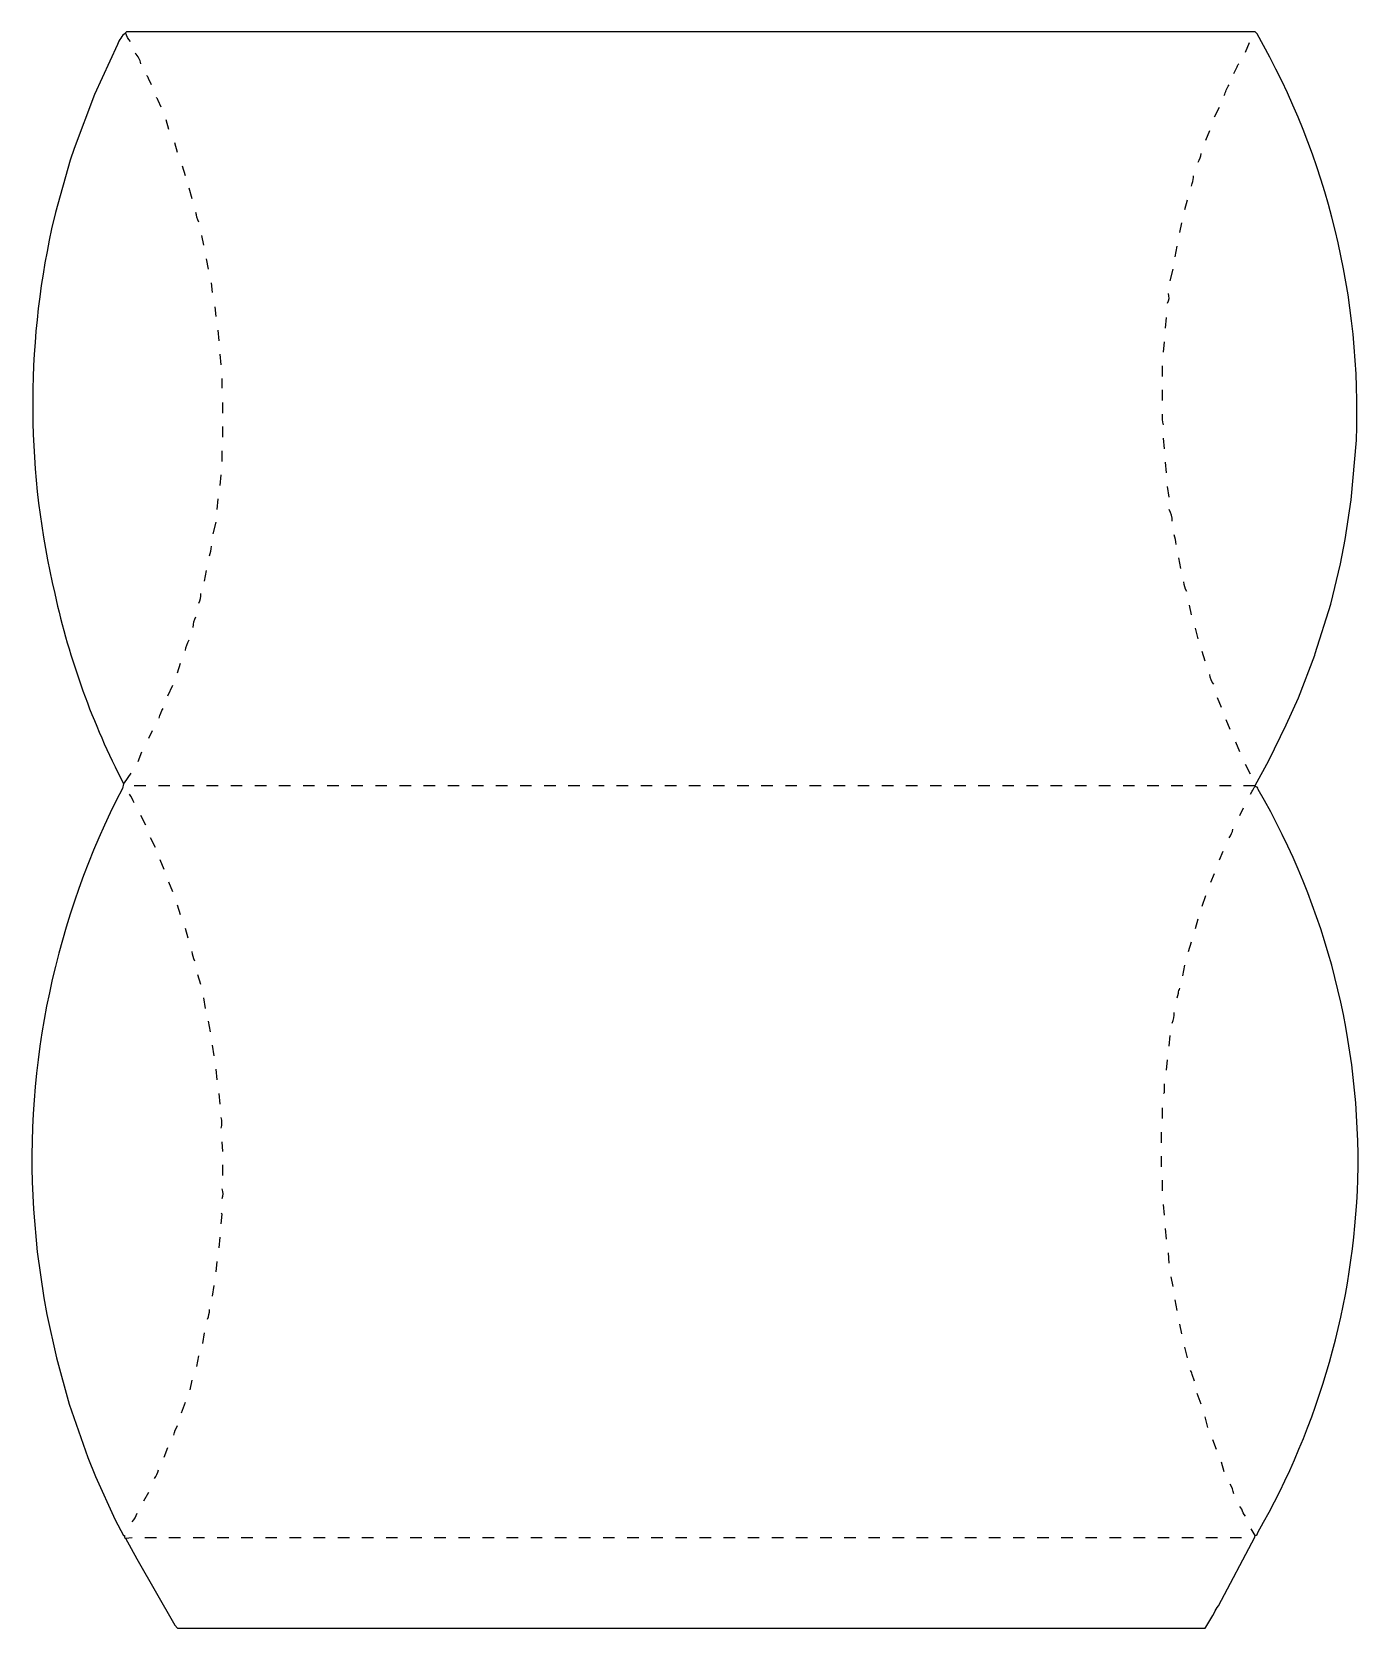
# Model space of a CAD drawing. Extents: x 71 to 1446, y 85 to 1739.
import ezdxf

# ---------------------------------------------------------------- set-up
doc = ezdxf.new("R2010")
doc.units = 0
doc.layers.get('0').update_dxf_attribs({"linetype": 'CONTINUOUS'})

msp = doc.modelspace()

# ---------------------------------------------------------------- linework, layer by layer
at = {"color": 250, "linetype": 'CONTINUOUS'}
for points in [[(1334, 949), (1335.8, 952.1, -0.089283), (1339, 957), (1339, 958), (1353, 984), (1371.2, 1020.9), (1383.8, 1049.1), (1400.7, 1093.1), (1401.3, 1094.9), (1417.3, 1145.9), (1427.384615, 1187.923077), (1432.384615, 1212.923077), (1438.560976, 1254.04878), (1444, 1316, 0.139522), (1341, 1737), (1339, 1739), (169, 1739), (168, 1738, 0.14598), (159.8, 1726.1), (135.8, 1674.1), (114.7, 1618.1), (110.7, 1606.1), (95.384615, 1551.923077), (91.384615, 1534.923077, 0.112323), (94.615385, 1156.923077, 0.065599), (166, 960), (164.8, 955.1, 0.135999), (72.538071, 518.967005), (76.439024, 475.04878), (83.405405, 427.067568), (86.405405, 410.067568), (96.352941, 365.088235), (109.7, 316.9), (128.8, 261.9), (136.8, 241.9), (157.2, 197.1), (166, 181), (167, 181), (167, 179), (168, 178), (179.769231, 156.846154), (219, 88), (222, 85), (1287, 85), (1288, 86), (1295.2, 97.9), (1296.8, 101.1, -0.067868), (1301, 108), (1338.7, 179.1), (1339, 181), (1335, 188)], [(173, 1729, -0.079474), (168, 1738)], [(184, 1706, 0.132025), (178, 1717)], [(1317, 1696), (1320.3, 1702.9, -0.089945), (1322, 1706)], [(195, 1684), (191.7, 1690.9, 0.089945), (190, 1694)], [(205, 1661), (201.7, 1667.9, 0.089945), (200, 1671)], [(1307, 1673, -0.082621), (1312, 1684)], [(1280, 1604, 0.085094), (1283, 1613)], [(1273, 1579), (1273.647059, 1582.088235, 0.092126), (1275, 1590)], [(244, 1542, -0.084895), (241, 1552)], [(1244, 1332, -0.079254), (1243, 1343)], [(255, 1196, 0.09779), (257, 1206)], [(1268, 1159, -0.084895), (1265, 1169)], [(244, 1147, 0.170128), (246, 1157)], [(238, 1122, -0.100044), (241, 1133)], [(230, 1098, -0.096994), (234, 1109)], [(1296, 1063, -0.126966), (1292, 1073)], [(203, 1028, -0.114006), (207, 1038)], [(177, 940, 0.070776), (172, 949)], [(1339, 181, 0.328798), (1341.8, 184.1, 0.122715), (1445.480059, 549.981536, 0.137745), (1342.2, 954.1, 0.429771), (1339, 957)], [(1312, 904, 0.099319), (1316, 913)], [(240, 776, -0.084895), (237, 786)], [(253, 405, 0.09779), (255, 415)], [(1276, 341), (1273.647059, 347.911765, 0.081676), (1272, 352)], [(218, 285, -0.081845), (222, 295)], [(198, 240, 0.099319), (202, 249)], [(1317, 224, 0.081845), (1313, 234)], [(175, 195, 0.09805), (180, 204)], [(1329, 201, -0.134848), (1325.2, 208.1), (1323, 211)]]:
    msp.add_lwpolyline(points, format="xyb", dxfattribs=at)
for points in [[(1329, 1718), (1333, 1728)], [(1297, 1651), (1302, 1661)], [(213, 1638), (210, 1648)], [(222, 1614), (219, 1624)], [(1288, 1627), (1292, 1637)], [(230, 1590), (227, 1600)], [(237, 1566), (234, 1577)], [(249, 1518), (247, 1528)], [(254, 1493), (252, 1504)], [(258, 1469), (257, 1479)], [(262, 1444), (261, 1454)], [(1243, 1382), (1243, 1393)], [(268, 1370), (268, 1380)], [(1243, 1357), (1243, 1368)], [(269, 1344), (269, 1355)], [(269, 1319), (269, 1330)], [(268, 1294), (268, 1305)], [(1247, 1282), (1246, 1293)], [(263, 1244), (264, 1255)], [(1262, 1183), (1260, 1194)], [(250, 1170), (252, 1181)], [(1273, 1135), (1271, 1145)], [(1280, 1110), (1277, 1121)], [(1287, 1087), (1284, 1097)], [(222, 1075), (225, 1085)], [(212, 1051), (217, 1062)], [(1304, 1039), (1300, 1049)], [(1313, 1016), (1309, 1026)], [(192, 1007), (196, 1015)], [(181, 983), (185, 993)], [(1323, 993), (1319, 1003)], [(1334, 970), (1329, 980)], [(166, 960), (167, 961), (174, 971)], [(189, 917), (184, 927)], [(1323, 927), (1327, 935)], [(199, 894), (194, 904)], [(208, 871), (204, 881)], [(1302, 881), (1306, 890)], [(1293, 858), (1297, 867)], [(217, 848), (213, 858)], [(1284, 833), (1288, 844)], [(225, 824), (222, 834)], [(1277, 810), (1280, 820)], [(233, 800), (230, 810)], [(1270, 786), (1273, 796)], [(246, 752), (243, 762)], [(1264, 761), (1266, 772)], [(251, 727), (249, 738)], [(1250, 688), (1251, 699)], [(263, 653), (262, 664)], [(1247, 663), (1248, 674)], [(1244, 639), (1245, 640), (1245, 649)], [(266, 628), (265, 639)], [(1243, 613), (1243, 624)], [(1242, 588), (1242, 599)], [(269, 554), (269, 565)], [(1242, 563), (1242, 574)], [(1245, 513), (1244, 524)], [(1247, 488), (1246, 499)], [(265, 479), (266, 490)], [(262, 454), (263, 465)], [(1254, 439), (1252, 449)], [(258, 429), (260, 440)], [(1258, 414), (1256, 425)], [(1263, 390), (1261, 400)], [(248, 380), (250, 391)], [(242, 356), (244, 367)], [(1269, 365), (1266, 376)], [(235, 332), (237, 342)], [(226, 308), (230, 319)], [(1283, 317), (1279, 328)], [(1290, 293), (1287, 304)], [(208, 262), (212, 272)], [(1299, 270), (1295, 280)], [(1307, 247), (1304, 257)], [(187, 217), (192, 226)]]:
    msp.add_lwpolyline(points, dxfattribs=at)
at = {"color": 27, "linetype": 'CONTINUOUS'}
for points in [[(1266, 1555), (1269, 1565)], [(1256, 1506), (1258, 1517)], [(1246, 1432), (1247, 1443)], [(1244, 1407), (1245, 1418)], [(267, 1394), (266, 1405)], [(1243, 538), (1243, 549)], [(1250, 463), (1249, 474)]]:
    msp.add_lwpolyline(points, dxfattribs=at)
at = {"color": 247, "linetype": 'CONTINUOUS'}
for points in [[(1261, 1531), (1263, 1541)], [(265, 1419), (264, 1430)], [(266, 1269), (267, 1280)], [(256, 703), (254, 714)]]:
    msp.add_lwpolyline(points, dxfattribs=at)
at = {"color": 237, "linetype": 'CONTINUOUS'}
for points in [[(1251, 1481), (1254, 1493)], [(1250, 1257), (1248, 1268)]]:
    msp.add_lwpolyline(points, dxfattribs=at)
at = {"color": 27, "linetype": 'CONTINUOUS'}
for points in [[(1248, 1458, 0.238593), (1249, 1468)], [(1253, 1232, 0.127284), (1250, 1244)], [(1253, 712, 0.106907), (1255, 723)]]:
    msp.add_lwpolyline(points, format="xyb", dxfattribs=at)
at = {"color": 197, "linetype": 'CONTINUOUS'}
for points in [[(1245, 1307), (1244, 1318)], [(259, 1219), (262, 1231)], [(260, 678), (258, 689)], [(267, 504), (268, 514), (267, 515)]]:
    msp.add_lwpolyline(points, dxfattribs=at)
at = {"color": 247, "linetype": 'CONTINUOUS'}
for points in [[(1257, 1208, 0.063906), (1255, 1218)], [(1258, 738), (1259.384615, 742.923077, -0.070651), (1261, 748)]]:
    msp.add_lwpolyline(points, format="xyb", dxfattribs=at)
at = {"color": 251, "linetype": 'CONTINUOUS'}
for points in [[(177, 958), (189, 958)], [(202, 958), (214, 958)], [(227, 958), (239, 958)], [(252, 958), (264, 958)], [(277, 958), (289, 958)], [(302, 958), (314, 958)], [(327, 958), (339, 958)], [(352, 958), (364, 958)], [(377, 958), (389, 958)], [(402, 958), (414, 958)], [(427, 958), (439, 958)], [(452, 958), (464, 958)], [(477, 958), (489, 958)], [(502, 958), (514, 958)], [(527, 958), (539, 958)], [(552, 958), (564, 958)], [(577, 958), (589, 958)], [(602, 958), (614, 958)], [(627, 958), (639, 958)], [(652, 958), (664, 958)], [(677, 958), (689, 958)], [(702, 958), (714, 958)], [(727, 958), (739, 958)], [(752, 958), (764, 958)], [(777, 958), (789, 958)], [(802, 958), (814, 958)], [(827, 958), (839, 958)], [(852, 958), (864, 958)], [(877, 958), (889, 958)], [(902, 958), (914, 958)], [(927, 958), (939, 958)], [(952, 958), (964, 958)], [(977, 958), (989, 958)], [(1002, 958), (1014, 958)], [(1027, 958), (1039, 958)], [(1052, 958), (1064, 958)], [(1077, 958), (1089, 958)], [(1102, 958), (1114, 958)], [(1127, 958), (1139, 958)], [(1152, 958), (1164, 958)], [(1177, 958), (1189, 958)], [(1202, 958), (1214, 958)], [(1227, 958), (1239, 958)], [(1252, 958), (1264, 958)], [(1277, 958), (1289, 958)], [(1302, 958), (1314, 958)], [(1327, 958), (1339, 958)], [(269, 579), (268, 589)], [(168, 178), (175, 179)], [(188, 179), (200, 179)], [(213, 179), (225, 179)], [(238, 179), (250, 179)], [(263, 179), (275, 179)], [(288, 179), (300, 179)], [(313, 179), (325, 179)], [(338, 179), (350, 179)], [(363, 179), (375, 179)], [(388, 179), (400, 179)], [(413, 179), (425, 179)], [(438, 179), (450, 179)], [(463, 179), (475, 179)], [(488, 179), (500, 179)], [(513, 179), (525, 179)], [(538, 179), (550, 179)], [(563, 179), (575, 179)], [(588, 179), (600, 179)], [(613, 179), (625, 179)], [(638, 179), (650, 179)], [(663, 179), (675, 179)], [(688, 179), (700, 179)], [(713, 179), (725, 179)], [(738, 179), (750, 179)], [(763, 179), (775, 179)], [(788, 179), (800, 179)], [(813, 179), (825, 179)], [(838, 179), (850, 179)], [(863, 179), (875, 179)], [(888, 179), (900, 179)], [(913, 179), (925, 179)], [(938, 179), (950, 179)], [(963, 179), (975, 179)], [(988, 179), (1000, 179)], [(1013, 179), (1025, 179)], [(1038, 179), (1050, 179)], [(1063, 179), (1075, 179)], [(1088, 179), (1100, 179)], [(1113, 179), (1125, 179)], [(1138, 179), (1150, 179)], [(1163, 179), (1175, 179)], [(1188, 179), (1200, 179)], [(1213, 179), (1225, 179)], [(1238, 179), (1250, 179)], [(1263, 179), (1275, 179)], [(1288, 179), (1300, 179)], [(1313, 179), (1325, 179)]]:
    msp.add_lwpolyline(points, dxfattribs=at)
at = {"color": 197, "linetype": 'CONTINUOUS'}
msp.add_lwpolyline([(267, 603, 0.165548), (267, 614)], format="xyb", dxfattribs=at)
at = {"color": 251, "linetype": 'CONTINUOUS'}
msp.add_lwpolyline([(268, 530, 0.223537), (268, 540)], format="xyb", dxfattribs=at)

doc.saveas('drawing.dxf')
